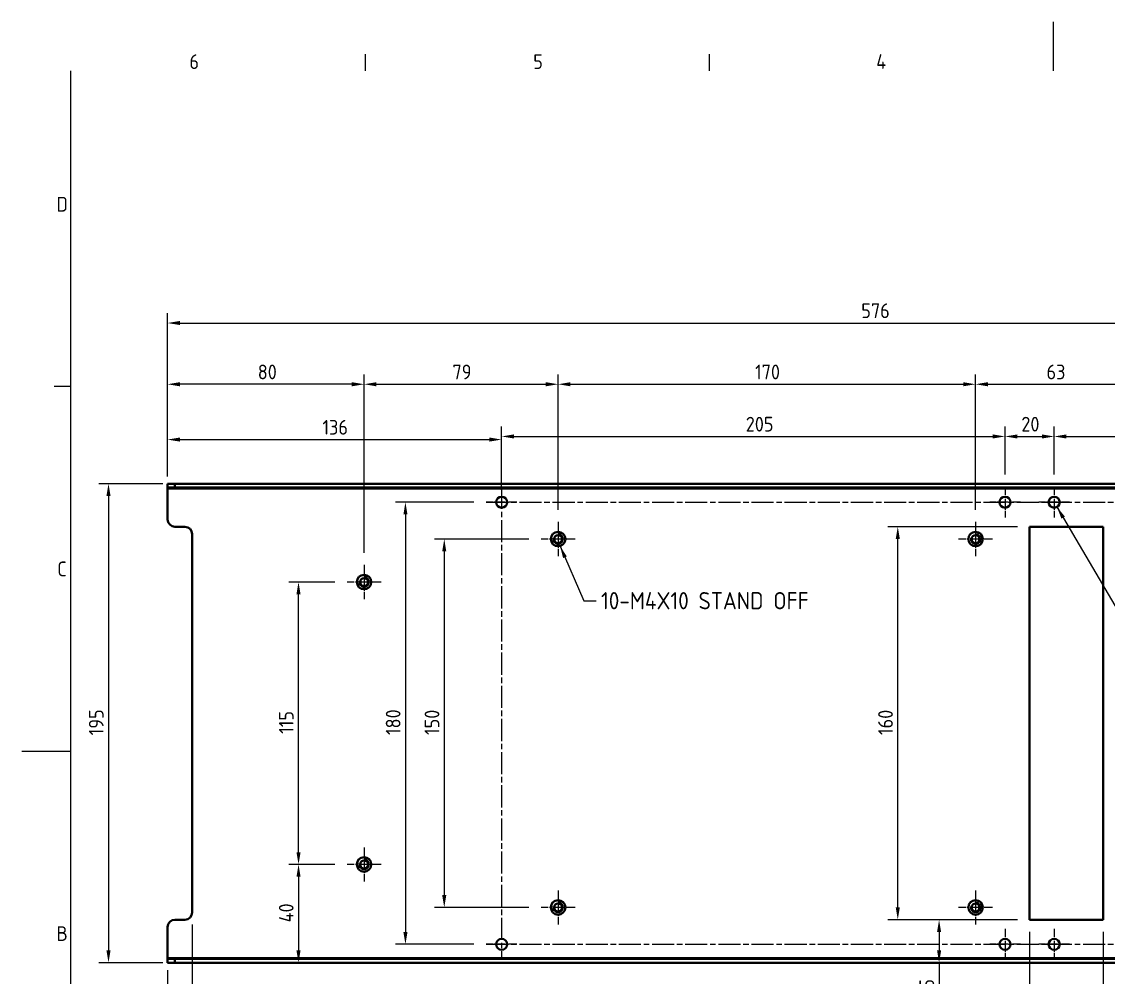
# Model space of a CAD drawing. Header units: millimetres. Extents: x 0 to 840, y 0 to 594.
# Drawn here: x 0 to 442.4, y 204.9 to 594 of the extents above; entities that cross this region are included whole.
import ezdxf

# ---------------------------------------------------------------- set-up
doc = ezdxf.new("R2010")
doc.units = ezdxf.units.MM
doc.header["$LTSCALE"] = 2
doc.linetypes.add('CHAIN', pattern=[0.3543, 0.2362, -0.0295, 0.0591, -0.0295])
doc.layers.get('0').update_dxf_attribs({"color": 3, "lineweight": 25})
for name, color, linetype, lineweight in [('가시적인 것(ISO)', 3, 'Continuous', 40), ('가시적인 좁은 것(ISO)', 3, 'Continuous', 35), ('경계(ISO)', 7, 'Continuous', 25), ('기호(ISO)', 5, 'Continuous', 25), ('중심 표식(ISO)', 1, 'Continuous', 25), ('중심선(ISO)', 1, 'Continuous', 25), ('치수(ISO)', 2, 'Continuous', 25)]:
    doc.layers.add(name, color=color, linetype=linetype, lineweight=lineweight)
doc.styles.add('문자 텍스트_PSTEK_POSCO', font='isocp.shx')
doc.styles.add('치수 텍스트_PSTEK_POSCO', font='isocp.shx')
doc.dimstyles.new('치수_PSTEK_POSCO', dxfattribs={"dimscale": 2, "dimtxt": 3, "dimasz": 2.5, "dimexe": 2, "dimexo": 2.5, "dimgap": 1, "dimtad": 1, "dimrnd": 1e-08, "dimdsep": 46, "dimtxsty": '치수 텍스트_PSTEK_POSCO', "dimcen": 0.09, "dimdle": 10, "dimclrd": 7, "dimclre": 7, "dimclrt": 2, "dimadec": 1, "dimazin": 2, "dimtfac": 1, "dimtmove": 0, "dimatfit": 3, "dimfxl": 0, "dimtolj": 1, "dimlwd": -1, "dimlwe": -1, "dimarcsym": 0})
doc.dimstyles.new('치수_PSTEK_POSCO$7', dxfattribs={"dimscale": 2, "dimtxt": 3, "dimasz": 2.5, "dimexe": 2, "dimexo": 2.5, "dimgap": 1, "dimtad": 1, "dimrnd": 1e-08, "dimdsep": 46, "dimtxsty": '치수 텍스트_PSTEK_POSCO', "dimcen": 0.09, "dimdle": 10, "dimclrd": 7, "dimclre": 7, "dimclrt": 2, "dimadec": 1, "dimazin": 2, "dimtfac": 1, "dimtmove": 0, "dimatfit": 3, "dimfxl": 0, "dimtolj": 1, "dimlwd": -1, "dimlwe": -1, "dimarcsym": 0})

# ---------------------------------------------------------------- blocks, each defined once
blk = doc.blocks.new('경계 Default Border')
at = {"layer": '경계(ISO)'}
for p, q in [((70, 287), (70, 290.4)), ((140, 287), (140, 290.4)), ((10, 222.75), (6.6, 222.75))]:
    blk.add_line(p, q, dxfattribs=at)
at = {"layer": '경계(ISO)', "flags": 128}
for points in [[(210, 297), (210, 287)], [(10, 10), (10, 287)], [(0, 148.5), (10, 148.5)]]:
    blk.add_lwpolyline(points, dxfattribs=at)
at = {"layer": '경계(ISO)', "color": 2, "char_height": 3, "attachment_point": 7, "style": '문자 텍스트_PSTEK_POSCO'}
for s, insert in [('6', (34.14, 287.37)), ('5', (104.14, 287.37)), ('4', (173.97, 287.4)), ('D', (7.08, 258.35)), ('C', (7.24, 184.1)), ('B', (7.08, 109.85))]:
    blk.add_mtext(s, dxfattribs=dict(at, insert=insert))
blk = doc.blocks.new('*D22')
at = {"layer": 'Defpoints', "color": 0}
for p in [(195.4, 423.86), (59.4, 403.86), (195.4, 398.36)]:
    blk.add_point(p, dxfattribs=at)
at = {"layer": '치수(ISO)', "color": 7}
for p, q in [((59.4, 408.86), (59.4, 427.86)), ((195.4, 403.36), (195.4, 427.86)), ((64.4, 423.86), (190.4, 423.86))]:
    blk.add_line(p, q, dxfattribs=at)
for points in [[(64.4, 424.7), (64.4, 423.03), (59.4, 423.86)], [(190.4, 424.7), (190.4, 423.03), (195.4, 423.86)]]:
    blk.add_solid(points, dxfattribs=at)
at = {"layer": '치수(ISO)', "color": 2, "insert": (122.45, 428.86), "char_height": 6, "attachment_point": 4, "style": '치수 텍스트_PSTEK_POSCO'}
blk.add_mtext('\\A1;136', dxfattribs=at)
blk = doc.blocks.new('*D23')
at = {"layer": 'Defpoints', "color": 0}
for p in [(400.4, 425.13), (400.4, 404.61), (195.4, 398.36)]:
    blk.add_point(p, dxfattribs=at)
at = {"layer": '치수(ISO)', "color": 7}
for p, q in [((195.4, 403.36), (195.4, 429.13)), ((200.4, 425.13), (395.4, 425.13)), ((400.4, 409.61), (400.4, 429.13))]:
    blk.add_line(p, q, dxfattribs=at)
for points in [[(200.4, 425.96), (200.4, 424.3), (195.4, 425.13)], [(395.4, 425.96), (395.4, 424.3), (400.4, 425.13)]]:
    blk.add_solid(points, dxfattribs=at)
at = {"layer": '치수(ISO)', "color": 2, "insert": (294.82, 430.13), "char_height": 6, "attachment_point": 4, "style": '치수 텍스트_PSTEK_POSCO'}
blk.add_mtext('\\A1;205', dxfattribs=at)
blk = doc.blocks.new('*D24')
at = {"layer": 'Defpoints', "color": 0}
for p in [(420.4, 425.13), (400.4, 404.61), (420.4, 404.61)]:
    blk.add_point(p, dxfattribs=at)
at = {"layer": '치수(ISO)', "color": 7}
for p, q in [((400.4, 409.61), (400.4, 429.13)), ((405.4, 425.13), (415.4, 425.13)), ((420.4, 409.61), (420.4, 429.13))]:
    blk.add_line(p, q, dxfattribs=at)
for points in [[(405.4, 425.96), (405.4, 424.3), (400.4, 425.13)], [(415.4, 425.96), (415.4, 424.3), (420.4, 425.13)]]:
    blk.add_solid(points, dxfattribs=at)
at = {"layer": '치수(ISO)', "color": 2, "insert": (407.04, 430.13), "char_height": 6, "attachment_point": 4, "style": '치수 텍스트_PSTEK_POSCO'}
blk.add_mtext('\\A1;20', dxfattribs=at)
blk = doc.blocks.new('*D25')
at = {"layer": 'Defpoints', "color": 0}
for p in [(630.4, 425.13), (420.4, 404.61), (630.4, 398.36)]:
    blk.add_point(p, dxfattribs=at)
at = {"layer": '치수(ISO)', "color": 7}
for p, q in [((420.4, 409.61), (420.4, 429.13)), ((425.4, 425.13), (625.4, 425.13)), ((630.4, 403.36), (630.4, 429.13))]:
    blk.add_line(p, q, dxfattribs=at)
for points in [[(425.4, 425.96), (425.4, 424.3), (420.4, 425.13)], [(625.4, 425.96), (625.4, 424.3), (630.4, 425.13)]]:
    blk.add_solid(points, dxfattribs=at)
at = {"layer": '치수(ISO)', "color": 2, "insert": (540.28, 430.13), "char_height": 6, "attachment_point": 4, "style": '치수 텍스트_PSTEK_POSCO'}
blk.add_mtext('\\A1;210', dxfattribs=at)
blk = doc.blocks.new('*D27')
at = {"layer": 'Defpoints', "color": 0}
for p in [(218.4, 446.39), (218.4, 390.31), (139.4, 372.81)]:
    blk.add_point(p, dxfattribs=at)
at = {"layer": '치수(ISO)', "color": 7}
for p, q in [((139.4, 377.81), (139.4, 450.39)), ((218.4, 395.31), (218.4, 450.39)), ((144.4, 446.39), (213.4, 446.39))]:
    blk.add_line(p, q, dxfattribs=at)
for points in [[(144.4, 447.22), (144.4, 445.55), (139.4, 446.39)], [(213.4, 447.22), (213.4, 445.55), (218.4, 446.39)]]:
    blk.add_solid(points, dxfattribs=at)
at = {"layer": '치수(ISO)', "color": 2, "insert": (175.39, 451.39), "char_height": 6, "attachment_point": 4, "style": '치수 텍스트_PSTEK_POSCO'}
blk.add_mtext('\\A1;79', dxfattribs=at)
blk = doc.blocks.new('*D28')
at = {"layer": 'Defpoints', "color": 0}
for p in [(388.4, 446.39), (218.4, 390.31), (388.4, 390.31)]:
    blk.add_point(p, dxfattribs=at)
at = {"layer": '치수(ISO)', "color": 7}
for p, q in [((218.4, 395.31), (218.4, 450.39)), ((388.4, 395.31), (388.4, 450.39)), ((223.4, 446.39), (383.4, 446.39))]:
    blk.add_line(p, q, dxfattribs=at)
for points in [[(223.4, 447.22), (223.4, 445.55), (218.4, 446.39)], [(383.4, 447.22), (383.4, 445.55), (388.4, 446.39)]]:
    blk.add_solid(points, dxfattribs=at)
at = {"layer": '치수(ISO)', "color": 2, "insert": (298.6, 451.39), "char_height": 6, "attachment_point": 4, "style": '치수 텍스트_PSTEK_POSCO'}
blk.add_mtext('\\A1;170', dxfattribs=at)
blk = doc.blocks.new('*D29')
at = {"layer": 'Defpoints', "color": 0}
for p in [(451.4, 446.39), (388.4, 390.31), (451.4, 380.31)]:
    blk.add_point(p, dxfattribs=at)
at = {"layer": '치수(ISO)', "color": 7}
for p, q in [((388.4, 395.31), (388.4, 450.39)), ((451.4, 385.31), (451.4, 450.39)), ((393.4, 446.39), (446.4, 446.39))]:
    blk.add_line(p, q, dxfattribs=at)
for points in [[(393.4, 447.22), (393.4, 445.55), (388.4, 446.39)], [(446.4, 447.22), (446.4, 445.55), (451.4, 446.39)]]:
    blk.add_solid(points, dxfattribs=at)
at = {"layer": '치수(ISO)', "color": 2, "insert": (417.3, 451.39), "char_height": 6, "attachment_point": 4, "style": '치수 텍스트_PSTEK_POSCO'}
blk.add_mtext('\\A1;63', dxfattribs=at)
blk = doc.blocks.new('*D37')
at = {"layer": 'Defpoints', "color": 0}
for p in [(211.45, 383.36), (172.05, 233.36), (211.45, 233.36)]:
    blk.add_point(p, dxfattribs=at)
at = {"layer": '치수(ISO)', "color": 7}
for p, q in [((206.45, 383.36), (168.05, 383.36)), ((172.05, 378.36), (172.05, 238.36)), ((206.45, 233.36), (168.05, 233.36))]:
    blk.add_line(p, q, dxfattribs=at)
for points in [[(171.21, 378.36), (172.88, 378.36), (172.05, 383.36)], [(171.21, 238.36), (172.88, 238.36), (172.05, 233.36)]]:
    blk.add_solid(points, dxfattribs=at)
at = {"layer": '치수(ISO)', "color": 2, "insert": (167.05, 303.56), "char_height": 6, "attachment_point": 4, "rotation": 90, "style": '치수 텍스트_PSTEK_POSCO'}
blk.add_mtext('\\A1;150', dxfattribs=at)
blk = doc.blocks.new('*D38')
at = {"layer": 'Defpoints', "color": 0}
for p in [(189.15, 398.36), (156.24, 218.36), (189.15, 218.36)]:
    blk.add_point(p, dxfattribs=at)
at = {"layer": '치수(ISO)', "color": 7}
for p, q in [((184.15, 398.36), (152.24, 398.36)), ((156.24, 393.36), (156.24, 223.36)), ((184.15, 218.36), (152.24, 218.36))]:
    blk.add_line(p, q, dxfattribs=at)
for points in [[(155.41, 393.36), (157.08, 393.36), (156.24, 398.36)], [(155.41, 223.36), (157.08, 223.36), (156.24, 218.36)]]:
    blk.add_solid(points, dxfattribs=at)
at = {"layer": '치수(ISO)', "color": 2, "insert": (151.24, 303.56), "char_height": 6, "attachment_point": 4, "rotation": 90, "style": '치수 텍스트_PSTEK_POSCO'}
blk.add_mtext('\\A1;180', dxfattribs=at)
blk = doc.blocks.new('*D39')
at = {"layer": 'Defpoints', "color": 0}
for p in [(356.72, 388.36), (410.4, 388.36), (410.4, 228.36)]:
    blk.add_point(p, dxfattribs=at)
at = {"layer": '치수(ISO)', "color": 7}
for p, q in [((405.4, 388.36), (352.72, 388.36)), ((356.72, 233.36), (356.72, 383.36)), ((405.4, 228.36), (352.72, 228.36))]:
    blk.add_line(p, q, dxfattribs=at)
for points in [[(355.88, 383.36), (357.55, 383.36), (356.72, 388.36)], [(355.88, 233.36), (357.55, 233.36), (356.72, 228.36)]]:
    blk.add_solid(points, dxfattribs=at)
at = {"layer": '치수(ISO)', "color": 2, "insert": (351.72, 303.56), "char_height": 6, "attachment_point": 4, "rotation": 90, "style": '치수 텍스트_PSTEK_POSCO'}
blk.add_mtext('\\A1;160', dxfattribs=at)
blk = doc.blocks.new('*D40')
at = {"layer": 'Defpoints', "color": 0}
for p in [(69.4, 231.36), (410.4, 228.36), (410.4, 177.6)]:
    blk.add_point(p, dxfattribs=at)
at = {"layer": '치수(ISO)', "color": 7}
for p, q in [((69.4, 226.36), (69.4, 173.6)), ((410.4, 223.36), (410.4, 173.6)), ((74.4, 177.6), (405.4, 177.6))]:
    blk.add_line(p, q, dxfattribs=at)
for points in [[(74.4, 178.44), (74.4, 176.77), (69.4, 177.6)], [(405.4, 178.44), (405.4, 176.77), (410.4, 177.6)]]:
    blk.add_solid(points, dxfattribs=at)
at = {"layer": '치수(ISO)', "color": 2, "insert": (186.8, 182.6), "char_height": 6, "attachment_point": 4, "style": '치수 텍스트_PSTEK_POSCO'}
blk.add_mtext('\\A1;341', dxfattribs=at)
blk = doc.blocks.new('*D41')
at = {"layer": 'Defpoints', "color": 0}
for p in [(410.4, 228.36), (440.4, 228.36), (410.4, 177.6)]:
    blk.add_point(p, dxfattribs=at)
at = {"layer": '치수(ISO)', "color": 7}
for p, q in [((410.4, 223.36), (410.4, 173.6)), ((440.4, 223.36), (440.4, 173.6)), ((435.4, 177.6), (415.4, 177.6))]:
    blk.add_line(p, q, dxfattribs=at)
for points in [[(415.4, 178.44), (415.4, 176.77), (410.4, 177.6)], [(435.4, 178.44), (435.4, 176.77), (440.4, 177.6)]]:
    blk.add_solid(points, dxfattribs=at)
at = {"layer": '치수(ISO)', "color": 2, "insert": (422.1, 182.6), "char_height": 6, "attachment_point": 4, "style": '치수 텍스트_PSTEK_POSCO'}
blk.add_mtext('\\A1;30', dxfattribs=at)
blk = doc.blocks.new('*D42')
at = {"layer": 'Defpoints', "color": 0}
for p in [(410.4, 228.36), (247.81, 210.86), (373.54, 210.86)]:
    blk.add_point(p, dxfattribs=at)
at = {"layer": '치수(ISO)', "color": 7}
for p, q in [((405.4, 228.36), (369.54, 228.36)), ((373.54, 223.36), (373.54, 215.86)), ((373.54, 210.86), (373.54, 190.21))]:
    blk.add_line(p, q, dxfattribs=at)
for points in [[(372.71, 223.36), (374.37, 223.36), (373.54, 228.36)], [(372.71, 215.86), (374.37, 215.86), (373.54, 210.86)]]:
    blk.add_solid(points, dxfattribs=at)
at = {"layer": '치수(ISO)', "color": 2, "insert": (368.54, 192.21), "char_height": 6, "attachment_point": 4, "rotation": 90, "style": '치수 텍스트_PSTEK_POSCO'}
blk.add_mtext('\\A1;17.5', dxfattribs=at)
blk = doc.blocks.new('*D47')
at = {"layer": 'Defpoints', "color": 0}
for p in [(635.4, 471.32), (59.4, 403.86), (635.4, 403.86)]:
    blk.add_point(p, dxfattribs=at)
at = {"layer": '치수(ISO)', "color": 7}
for p, q in [((59.4, 408.86), (59.4, 475.32)), ((635.4, 408.86), (635.4, 475.32)), ((64.4, 471.32), (630.4, 471.32))]:
    blk.add_line(p, q, dxfattribs=at)
for points in [[(64.4, 472.16), (64.4, 470.49), (59.4, 471.32)], [(630.4, 472.16), (630.4, 470.49), (635.4, 471.32)]]:
    blk.add_solid(points, dxfattribs=at)
at = {"layer": '치수(ISO)', "color": 2, "insert": (341.85, 476.32), "char_height": 6, "attachment_point": 4, "style": '치수 텍스트_PSTEK_POSCO'}
blk.add_mtext('\\A1;576', dxfattribs=at)
blk = doc.blocks.new('*D48')
at = {"layer": 'Defpoints', "color": 0}
for p in [(62.4, 405.86), (35.33, 210.86), (62.4, 210.86)]:
    blk.add_point(p, dxfattribs=at)
at = {"layer": '치수(ISO)', "color": 7}
for p, q in [((57.4, 405.86), (31.33, 405.86)), ((35.33, 400.86), (35.33, 215.86)), ((57.4, 210.86), (31.33, 210.86))]:
    blk.add_line(p, q, dxfattribs=at)
for points in [[(34.5, 400.86), (36.17, 400.86), (35.33, 405.86)], [(34.5, 215.86), (36.17, 215.86), (35.33, 210.86)]]:
    blk.add_solid(points, dxfattribs=at)
at = {"layer": '치수(ISO)', "color": 2, "insert": (30.33, 303.43), "char_height": 6, "attachment_point": 4, "rotation": 90, "style": '치수 텍스트_PSTEK_POSCO'}
blk.add_mtext('\\A1;195', dxfattribs=at)
blk = doc.blocks.new('*D51')
at = {"layer": 'Defpoints', "color": 0}
for p in [(69.4, 231.36), (59.4, 212.86), (59.4, 177.6)]:
    blk.add_point(p, dxfattribs=at)
at = {"layer": '치수(ISO)', "color": 7}
for p, q in [((69.4, 226.36), (69.4, 173.6)), ((59.4, 207.86), (59.4, 173.6)), ((54.4, 177.6), (49.4, 177.6)), ((69.4, 177.6), (59.4, 177.6)), ((74.4, 177.6), (79.4, 177.6))]:
    blk.add_line(p, q, dxfattribs=at)
for points in [[(54.4, 178.44), (54.4, 176.77), (59.4, 177.6)], [(74.4, 178.44), (74.4, 176.77), (69.4, 177.6)]]:
    blk.add_solid(points, dxfattribs=at)
at = {"layer": '치수(ISO)', "color": 2, "insert": (61.7, 182.6), "char_height": 6, "attachment_point": 4, "style": '치수 텍스트_PSTEK_POSCO'}
blk.add_mtext('\\A1;10', dxfattribs=at)
blk = doc.blocks.new('*D52')
at = {"layer": 'Defpoints', "color": 0}
for p in [(112.7, 365.86), (132.45, 365.86), (132.45, 250.86)]:
    blk.add_point(p, dxfattribs=at)
at = {"layer": '치수(ISO)', "color": 7}
for p, q in [((127.45, 365.86), (108.7, 365.86)), ((112.7, 255.86), (112.7, 360.86)), ((127.45, 250.86), (108.7, 250.86))]:
    blk.add_line(p, q, dxfattribs=at)
for points in [[(111.87, 360.86), (113.54, 360.86), (112.7, 365.86)], [(111.87, 255.86), (113.54, 255.86), (112.7, 250.86)]]:
    blk.add_solid(points, dxfattribs=at)
at = {"layer": '치수(ISO)', "color": 2, "insert": (107.7, 304.04), "char_height": 6, "attachment_point": 4, "rotation": 90, "style": '치수 텍스트_PSTEK_POSCO'}
blk.add_mtext('\\A1;115', dxfattribs=at)
blk = doc.blocks.new('*D53')
at = {"layer": 'Defpoints', "color": 0}
for p in [(132.45, 250.86), (94.13, 210.86), (112.7, 210.86)]:
    blk.add_point(p, dxfattribs=at)
at = {"layer": '치수(ISO)', "color": 7}
for p, q in [((127.45, 250.86), (108.7, 250.86)), ((112.7, 245.86), (112.7, 215.86))]:
    blk.add_line(p, q, dxfattribs=at)
for points in [[(111.87, 245.86), (113.54, 245.86), (112.7, 250.86)], [(111.87, 215.86), (113.54, 215.86), (112.7, 210.86)]]:
    blk.add_solid(points, dxfattribs=at)
at = {"layer": '치수(ISO)', "color": 2, "insert": (107.7, 227.26), "char_height": 6, "attachment_point": 4, "rotation": 90, "style": '치수 텍스트_PSTEK_POSCO'}
blk.add_mtext('\\A1;40', dxfattribs=at)
blk = doc.blocks.new('*D54')
at = {"layer": 'Defpoints', "color": 0}
for p in [(59.4, 446.39), (59.4, 405.86), (139.4, 372.81)]:
    blk.add_point(p, dxfattribs=at)
at = {"layer": '치수(ISO)', "color": 7}
for p, q in [((59.4, 410.86), (59.4, 450.39)), ((139.4, 377.81), (139.4, 450.39)), ((134.4, 446.39), (64.4, 446.39))]:
    blk.add_line(p, q, dxfattribs=at)
for points in [[(64.4, 447.22), (64.4, 445.55), (59.4, 446.39)], [(134.4, 447.22), (134.4, 445.55), (139.4, 446.39)]]:
    blk.add_solid(points, dxfattribs=at)
at = {"layer": '치수(ISO)', "color": 2, "insert": (96.1, 451.39), "char_height": 6, "attachment_point": 4, "style": '치수 텍스트_PSTEK_POSCO'}
blk.add_mtext('\\A1;80', dxfattribs=at)

msp = doc.modelspace()

# ---------------------------------------------------------------- linework, layer by layer
at = {"layer": '가시적인 것(ISO)'}
for p, q in [((62.403, 405.863), (59.403, 405.863)), ((59.403, 405.863), (59.403, 404.363)), ((59.403, 404.363), (59.403, 403.863)), ((59.403, 404.363), (62.403, 404.363)), ((59.403, 403.863), (59.403, 391.363)), ((62.403, 404.363), (62.403, 405.863)), ((632.403, 405.863), (62.403, 405.863)), ((632.403, 404.363), (62.403, 404.363)), ((62.403, 388.363), (66.403, 388.363)), ((69.403, 385.363), (69.403, 231.363)), ((410.403, 228.363), (410.403, 388.363)), ((410.403, 388.363), (440.403, 388.363)), ((440.403, 388.363), (440.403, 228.363)), ((66.403, 228.363), (62.403, 228.363)), ((440.403, 228.363), (410.403, 228.363)), ((59.403, 225.363), (59.403, 212.863)), ((59.403, 212.363), (59.403, 212.863)), ((62.403, 212.363), (59.403, 212.363)), ((59.403, 212.363), (59.403, 210.863)), ((59.403, 210.863), (62.403, 210.863)), ((62.403, 210.863), (62.403, 212.363)), ((62.403, 212.363), (632.403, 212.363)), ((62.403, 210.863), (632.403, 210.863))]:
    msp.add_line(p, q, dxfattribs=at)
for centre, radius in [((195.403, 398.363), 2.25), ((400.403, 398.363), 2.25), ((420.403, 398.363), 2.25), ((218.403, 383.363), 2.95), ((218.403, 383.363), 1.621), ((388.403, 383.363), 2.95), ((388.403, 383.363), 1.621), ((139.403, 365.863), 2.95), ((139.403, 365.863), 1.621), ((139.403, 250.863), 2.95), ((139.403, 250.863), 1.621), ((218.403, 233.363), 2.95), ((218.403, 233.363), 1.621), ((388.403, 233.363), 2.95), ((388.403, 233.363), 1.621), ((195.403, 218.363), 2.25), ((400.403, 218.363), 2.25), ((420.403, 218.363), 2.25)]:
    msp.add_circle(centre, radius, dxfattribs=at)
for centre, start, end in [((62.403, 391.363), 180, 270), ((66.403, 385.363), 0, 90), ((66.403, 231.363), 270, 0), ((62.403, 225.363), 90, 180)]:
    msp.add_arc(centre, 3, start, end, dxfattribs=at)
at = {"layer": '가시적인 좁은 것(ISO)'}
for p, q in [((635.403, 403.863), (59.403, 403.863)), ((59.403, 212.863), (635.403, 212.863))]:
    msp.add_line(p, q, dxfattribs=at)
for centre in [(218.403, 383.363), (388.403, 383.363), (139.403, 365.863), (139.403, 250.863), (218.403, 233.363), (388.403, 233.363)]:
    msp.add_arc(centre, 2, 170, 80, dxfattribs=at)
at = {"layer": '중심 표식(ISO)', "linetype": 'CHAIN', "ltscale": 6.944946}
for p, q in [((400.403, 404.613), (400.403, 392.113)), ((420.403, 404.613), (420.403, 392.113)), ((201.653, 398.363), (189.153, 398.363)), ((406.653, 398.363), (394.153, 398.363)), ((426.653, 398.363), (414.153, 398.363)), ((400.403, 224.613), (400.403, 212.113)), ((420.403, 224.613), (420.403, 212.113)), ((201.653, 218.363), (189.153, 218.363)), ((406.653, 218.363), (394.153, 218.363)), ((426.653, 218.363), (414.153, 218.363))]:
    msp.add_line(p, q, dxfattribs=at)
at = {"layer": '중심 표식(ISO)', "linetype": 'CHAIN', "ltscale": 7.722792}
for p, q in [((218.403, 390.313), (218.403, 376.413)), ((388.403, 390.313), (388.403, 376.413)), ((225.353, 383.363), (211.453, 383.363)), ((395.353, 383.363), (381.453, 383.363)), ((139.403, 372.813), (139.403, 358.913)), ((146.353, 365.863), (132.453, 365.863)), ((139.403, 257.813), (139.403, 243.913)), ((146.353, 250.863), (132.453, 250.863)), ((218.403, 240.313), (218.403, 226.413)), ((388.403, 240.313), (388.403, 226.413)), ((225.353, 233.363), (211.453, 233.363)), ((395.353, 233.363), (381.453, 233.363))]:
    msp.add_line(p, q, dxfattribs=at)
at = {"layer": '중심선(ISO)', "linetype": 'CHAIN', "ltscale": 19.051651}
for p, q in [((195.403, 404.613), (195.403, 212.113)), ((189.153, 398.363), (636.653, 398.363)), ((189.153, 218.363), (636.653, 218.363))]:
    msp.add_line(p, q, dxfattribs=at)

# ---------------------------------------------------------------- block references
at = {"xscale": 2, "yscale": 2, "zscale": 2}
msp.add_blockref('경계 Default Border', (0, 0), dxfattribs=at)

# ---------------------------------------------------------------- texts
at = {"layer": '기호(ISO)', "color": 2, "insert": (235.882, 358.249), "char_height": 7, "width": 99.58522, "attachment_point": 4, "style": '치수 텍스트_PSTEK_POSCO'}
msp.add_mtext('{\\fISOCP|b0|i0;\\H7.0000;10-M4X10 STAND OFF}', dxfattribs=at)

# ---------------------------------------------------------------- dimensions: what is measured, and where the dimension line sits
at = {"layer": '치수(ISO)', "color": 7}
for base, p1, p2, angle, override, picture, middle in [((635.403, 471.325), (59.403, 403.863), (635.403, 403.863), 180, {"dimdec": 2, "dimtp": 0, "dimtm": 0, "dimtdec": 2, "dimtofl": 0, "dimatfit": 1}, '*D47', (347.403, 471.325)), ((59.403, 446.385), (139.403, 372.813), (59.403, 405.863), 180, {"dimdec": 2, "dimtp": 0, "dimtm": 0, "dimtdec": 2, "dimtofl": 0, "dimatfit": 1}, '*D54', (99.403, 446.385)), ((218.403, 446.385), (139.403, 372.813), (218.403, 390.313), 180, {"dimdec": 2, "dimtp": 0, "dimtm": 0, "dimtdec": 2, "dimtofl": 0, "dimatfit": 1}, '*D27', (178.903, 446.385)), ((388.403, 446.385), (218.403, 390.313), (388.403, 390.313), 180, {"dimdec": 2, "dimtp": 0, "dimtm": 0, "dimtdec": 2, "dimtofl": 0, "dimatfit": 1}, '*D28', (303.403, 446.385)), ((451.403, 446.385), (388.403, 390.313), (451.403, 380.313), 180, {"dimdec": 2, "dimtp": 0, "dimtm": 0, "dimtdec": 2, "dimtofl": 0, "dimatfit": 1}, '*D29', (420.903, 446.385)), ((400.403, 425.131), (195.403, 398.363), (400.403, 404.613), 180, {"dimdec": 2, "dimtp": 0, "dimtm": 0, "dimtdec": 2, "dimtofl": 0, "dimatfit": 1}, '*D23', (300.423, 425.131)), ((420.403, 425.131), (400.403, 404.613), (420.403, 404.613), 180, {"dimdec": 2, "dimtp": 0, "dimtm": 0, "dimtdec": 2, "dimtofl": 0, "dimatfit": 1}, '*D24', (410.423, 425.131)), ((630.403, 425.131), (420.403, 404.613), (630.403, 398.363), 180, {"dimdec": 2, "dimtp": 0, "dimtm": 0, "dimtdec": 2, "dimtofl": 0, "dimatfit": 1}, '*D25', (545.163, 425.131)), ((195.403, 423.863), (59.403, 403.863), (195.403, 398.363), 180, {"dimdec": 2, "dimtp": 0, "dimtm": 0, "dimtdec": 2, "dimtofl": 0, "dimatfit": 1}, '*D22', (127.403, 423.863)), ((35.334, 210.863), (62.403, 405.863), (62.403, 210.863), 90, {"dimdec": 2, "dimtp": 0, "dimtm": 0, "dimtdec": 2, "dimtofl": 0, "dimatfit": 1}, '*D48', (35.334, 308.363)), ((156.244, 218.363), (189.153, 398.363), (189.153, 218.363), 90, {"dimdec": 2, "dimtp": 0, "dimtm": 0, "dimtdec": 2, "dimtofl": 0, "dimatfit": 1}, '*D38', (156.244, 308.363)), ((356.716, 388.363), (410.403, 228.363), (410.403, 388.363), 90, {"dimdec": 2, "dimtp": 0, "dimtm": 0, "dimtdec": 2, "dimtofl": 0, "dimatfit": 1}, '*D39', (356.716, 308.363)), ((172.045, 233.363), (211.453, 383.363), (211.453, 233.363), 90, {"dimdec": 2, "dimtp": 0, "dimtm": 0, "dimtdec": 2, "dimtofl": 0, "dimatfit": 1}, '*D37', (172.045, 308.363)), ((112.702, 365.863), (132.453, 250.863), (132.453, 365.863), 90, {"dimdec": 2, "dimtp": 0, "dimtm": 0, "dimtdec": 2, "dimtofl": 0, "dimatfit": 1}, '*D52', (112.702, 308.363)), ((112.702, 210.863), (132.453, 250.863), (94.127, 210.863), 90, {"dimdec": 2, "dimse2": 1, "dimtp": 0, "dimtm": 0, "dimtdec": 2, "dimtofl": 0, "dimatfit": 1}, '*D53', (112.702, 230.863)), ((59.403, 177.602), (69.403, 231.363), (59.403, 212.863), 180, {"dimdec": 2, "dimtp": 0, "dimtm": 0, "dimtdec": 2, "dimtofl": 1, "dimatfit": 1}, '*D51', (64.403, 177.602)), ((410.403, 177.602), (69.403, 231.363), (410.403, 228.363), 180, {"dimdec": 2, "dimtp": 0, "dimtm": 0, "dimtdec": 2, "dimtofl": 0, "dimatfit": 1}, '*D40', (191.903, 177.602)), ((373.539, 210.863), (410.403, 228.363), (247.814, 210.863), 90, {"dimdec": 2, "dimse2": 1, "dimtp": 0, "dimtm": 0, "dimtdec": 2, "dimtofl": 0, "dimatfit": 2}, '*D42', (373.539, 198.038)), ((410.403, 177.602), (440.403, 228.363), (410.403, 228.363), 180, {"dimdec": 2, "dimtp": 0, "dimtm": 0, "dimtdec": 2, "dimtofl": 0, "dimatfit": 1}, '*D41', (425.403, 177.602))]:
    dim = msp.add_linear_dim(base=base, p1=p1, p2=p2, angle=angle, dimstyle='치수_PSTEK_POSCO', override=override, dxfattribs=at)
    dim.commit()
    dim.dimension.update_dxf_attribs({"geometry": picture, "text_midpoint": middle, "dimtype": 160})

# ---------------------------------------------------------------- leaders
at = {"layer": '기호(ISO)', "color": 7, "annotation_type": 0, "has_hookline": 1, "hookline_direction": 0}
for points, text_width in [([(421.528, 396.414), (446.494, 354.017), (451.494, 354.017)], 17.55), ([(219.203, 380.523), (228.882, 358.249), (233.882, 358.249)], 97.288)]:
    msp.add_leader(points, dimstyle='치수_PSTEK_POSCO$7', override={"dimtad": 0}, dxfattribs=dict(at, text_width=text_width))

doc.saveas('drawing.dxf')
